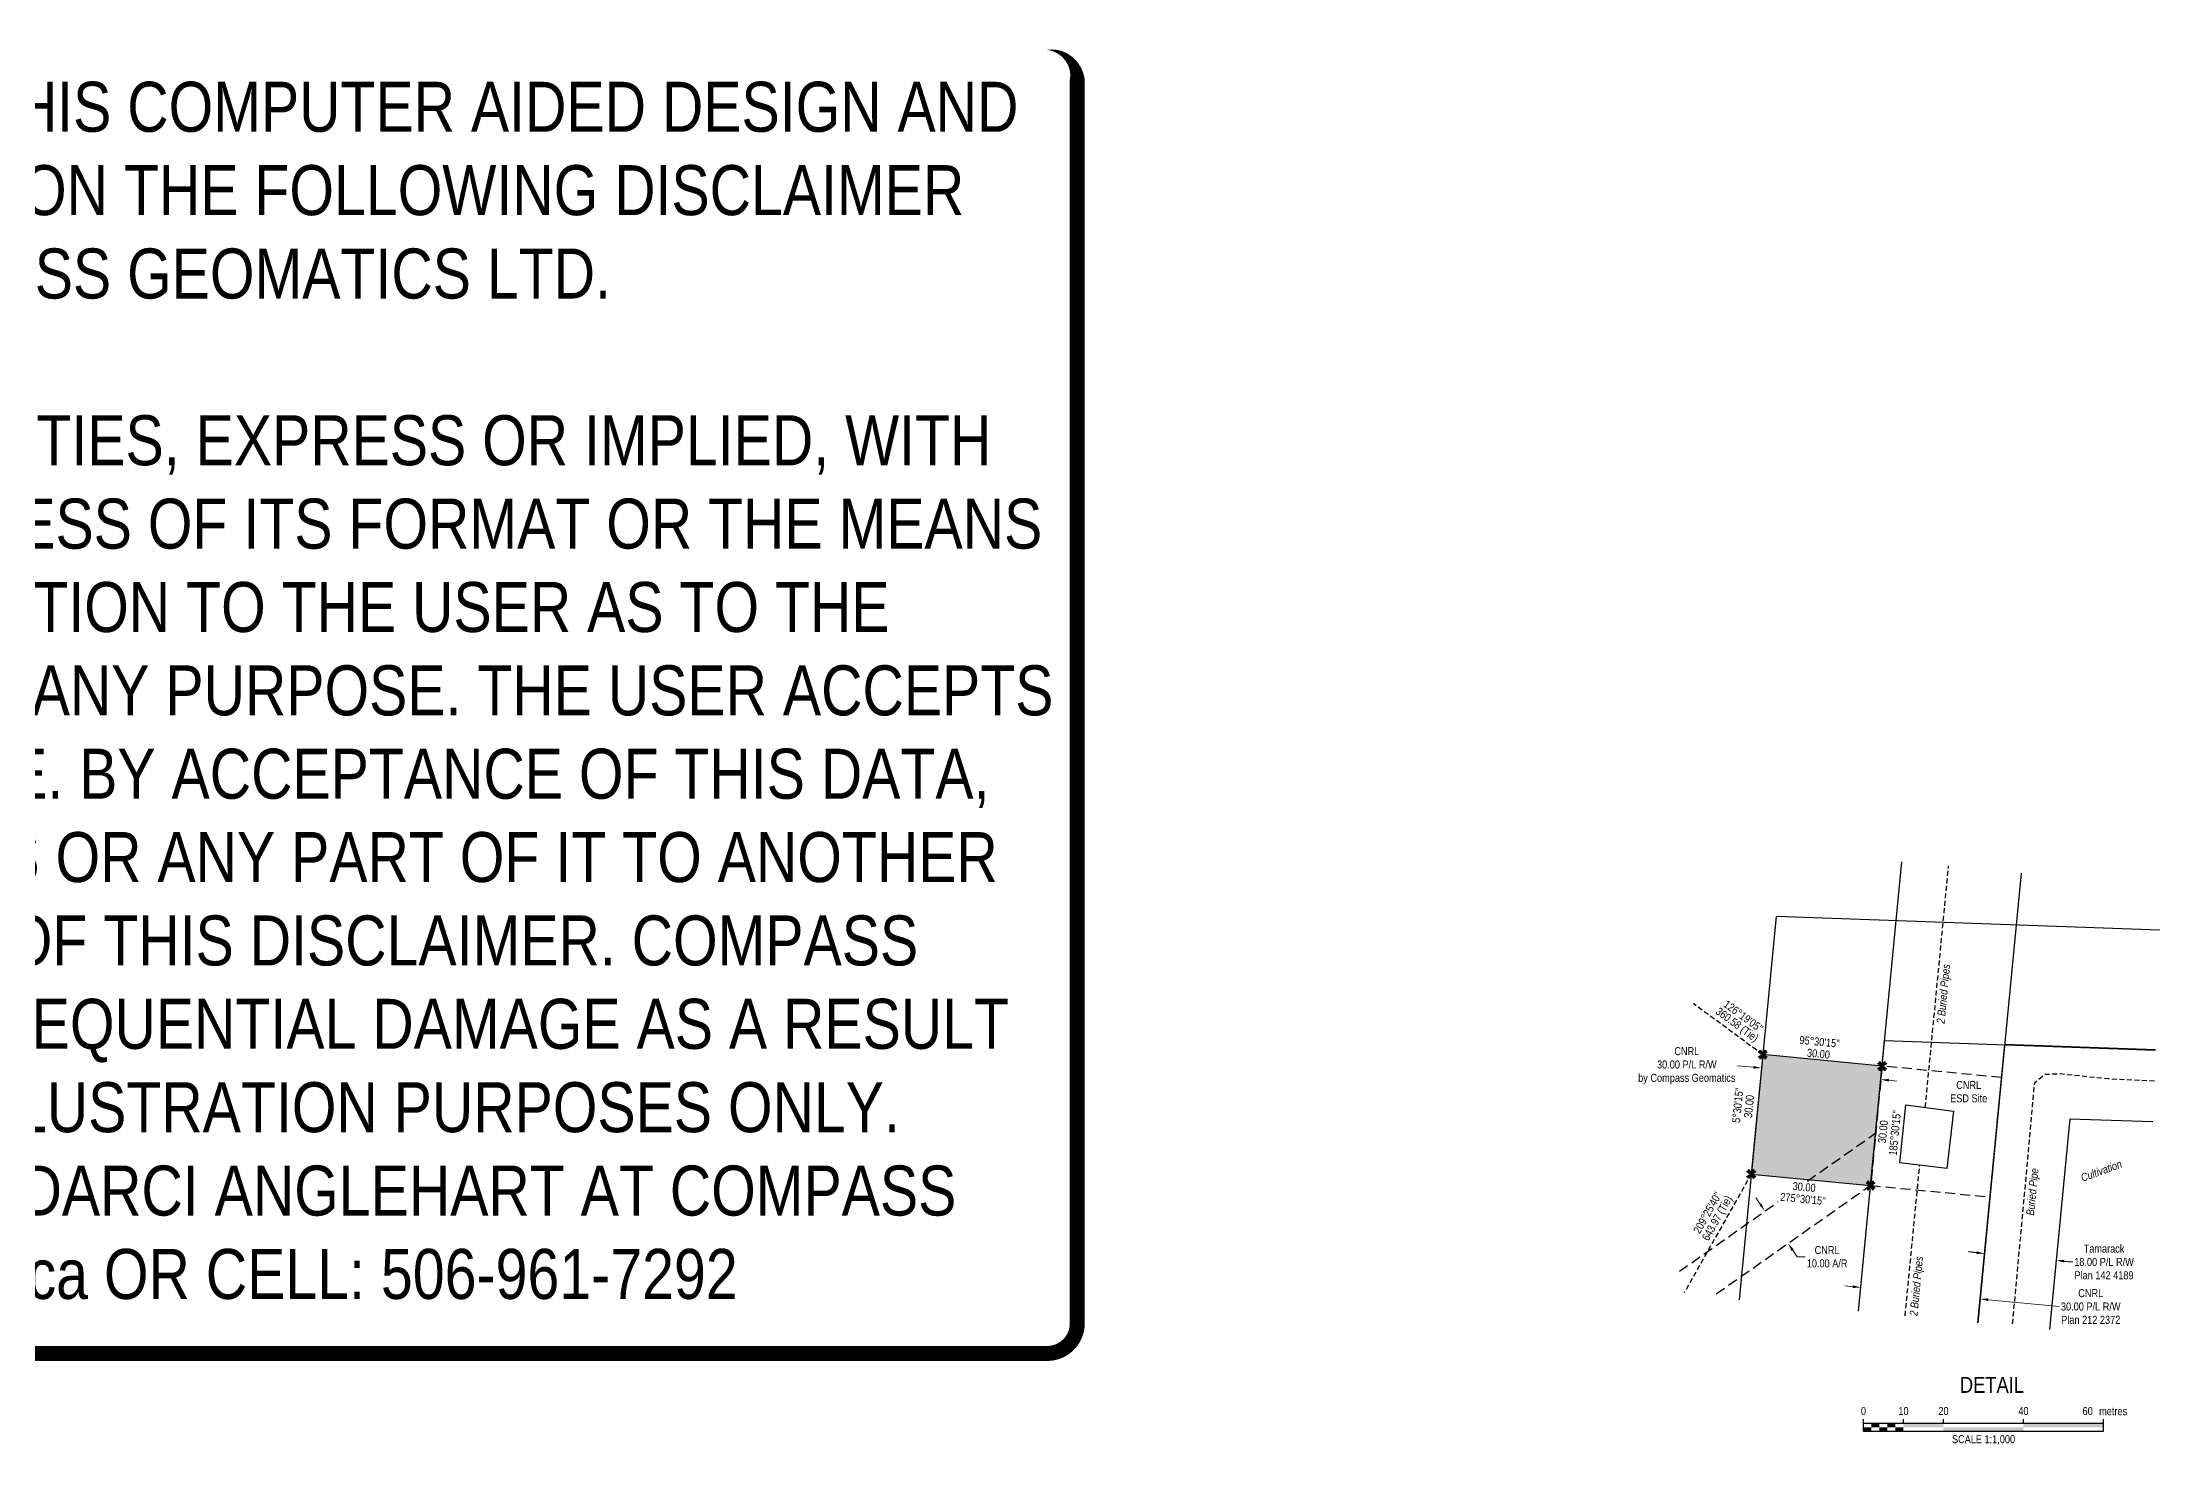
# Model space of a CAD drawing. Extents: x 338478 to 343770, y 6132123 to 6135346.
# Drawn here: x 341124 to 343770, y 6132123 to 6133876 of the extents above; entities that cross this region are included whole.
import ezdxf
from ezdxf.enums import TextEntityAlignment as Align

# ---------------------------------------------------------------- set-up
doc = ezdxf.new("R2010")
doc.units = 0
doc.header["$LTSCALE"] = 5
doc.header["$PDSIZE"] = 0.5
for name, pattern in [('foc-ACCESSROAD', [3.75, 2.5, -1.25]), ('foc-TIELINE', [1.875, 1.25, -0.625]), ('UG_PIPE', [1.875, 1.25, -0.625])]:
    doc.linetypes.add(name, pattern=pattern)
doc.layers.get('Defpoints').update_dxf_attribs({"color": 9})
for name, color, linetype in [('AS-FENCE', 48, 'foc-FENCE'), ('AS-PIPE-UG', 44, 'UG_PIPE'), ('AS-PIPE-UG-T', 44, 'Continuous'), ('C-AR', 13, 'foc-ACCESSROAD'), ('C-RW', 13, 'Continuous'), ('C-WS', 13, 'foc-ACCESSROAD'), ('DETAIL-T', 7, 'Continuous'), ('F-RW', 190, 'Continuous'), ('L-BD', 7, 'Continuous'), ('L-MON', 1, 'Continuous'), ('L-TIE', 7, 'foc-TIELINE'), ('P-PROPOSED', 10, 'Continuous'), ('P-PROPOSED-H', 21, 'Continuous')]:
    doc.layers.add(name, color=color, linetype=linetype)
for name, color, linetype, lineweight in [('C-AR-T', 13, 'Continuous', 9), ('C-RW-T', 13, 'Continuous', 9), ('T-TEXT', 48, 'Continuous', 18)]:
    doc.layers.add(name, color=color, linetype=linetype, lineweight=lineweight)
doc.layers.add('DISCLAIMER', color=7, linetype='Continuous', plot=False)
doc.styles.add('80', font='ARIALN.TTF', dxfattribs={"height": 10})
doc.styles.add('80CG', font='ARIALN.TTF', dxfattribs={"height": 10})
doc.styles.add('80L', font='ARIALN.TTF', dxfattribs={"height": 10})
doc.styles.add('80LS', font='ARIALNI.TTF', dxfattribs={"height": 10})
doc.styles.add('foc-LtypeFont', font='ARIALN.TTF', dxfattribs={"height": 7.35})
doc.linetypes.add('foc-FENCE', pattern='A,10,-1,["X",foc-LtypeFont,S=0.2,R=0,X=-0.625,Y=-0.75],-1.24', length=12.24)
doc.dimstyles.new('Compass 5 000', dxfattribs={"dimscale": 5, "dimtxt": 9, "dimasz": 2, "dimexe": 0.2, "dimexo": 0.0625, "dimgap": 0.5, "dimtad": 0, "dimtih": 1, "dimtoh": 1, "dimzin": 0, "dimdsep": 46, "dimtxsty": '80CG', "dimcen": 0.1, "dimse1": 1, "dimse2": 1, "dimclrd": 256, "dimclrt": 256, "dimaunit": 1, "dimadec": 4, "dimazin": 0, "dimtfac": 0.06, "dimtofl": 0, "dimtmove": 0, "dimatfit": 1, "dimfxl": 0.2, "dimtolj": 1, "dimtzin": 0, "dimlwd": -1, "dimarcsym": 0})

# ---------------------------------------------------------------- blocks, each defined once
blk = doc.blocks.new('*D478')
at = {"layer": 'C-AR-T', "transparency": 16777216}
for p, q in [((343270.7, 6132423.6), (343265, 6132431.8)), ((343311.1, 6132366.4), (343316.8, 6132358.2)), ((343316.8, 6132358.2), (343326.8, 6132358.2))]:
    blk.add_line(p, q, dxfattribs=at)
for points in [[(343272.1, 6132424.5), (343269.4, 6132422.6), (343276.5, 6132415.4)], [(343312.4, 6132367.4), (343309.7, 6132365.4), (343305.3, 6132374.6)]]:
    blk.add_solid(points, dxfattribs=at)
at = {"layer": 'Defpoints', "color": 0, "transparency": 16777216}
for p in [(343305.3, 6132374.6), (343090.9, 6132284.6), (343119.7, 6132243.7)]:
    blk.add_point(p, dxfattribs=at)
at = {"layer": 'C-AR-T', "transparency": 16777216, "insert": (343354.1, 6132358.2), "char_height": 10, "attachment_point": 5, "style": '80CG'}
blk.add_mtext('\\A1;CNRL\\P10.00 A/R', dxfattribs=at)
blk = doc.blocks.new('*D479')
at = {"layer": 'Defpoints', "color": 0, "transparency": 16777216}
for p in [(343673.5, 6133635.7), (343763, 6133627.1), (343640.3, 6132353.7)]:
    blk.add_point(p, dxfattribs=at)
at = {"layer": 'F-RW', "transparency": 16777216}
for p, q in [((343540.8, 6132363.3), (343530.9, 6132364.3)), ((343650.3, 6132352.7), (343661, 6132351.7))]:
    blk.add_line(p, q, dxfattribs=at)
for points in [[(343541, 6132365), (343540.7, 6132361.6), (343550.8, 6132362.3)], [(343650.4, 6132354.4), (343650.1, 6132351.1), (343640.3, 6132353.7)]]:
    blk.add_solid(points, dxfattribs=at)
at = {"layer": 'F-RW', "transparency": 16777216, "insert": (343700.1, 6132351.7), "char_height": 10, "attachment_point": 5, "style": '80CG'}
blk.add_mtext('\\A1;Tamarack\\P18.00 P/L R/W\\PPlan 142 4189', dxfattribs=at)
blk = doc.blocks.new('*D480')
at = {"layer": 'C-RW-T', "transparency": 16777216}
for p, q in [((343386.2, 6132320.8), (343376.2, 6132321.8)), ((343555.3, 6132304.5), (343644, 6132296))]:
    blk.add_line(p, q, dxfattribs=at)
for points in [[(343386.4, 6132322.5), (343386, 6132319.2), (343396.1, 6132319.9)], [(343555.5, 6132306.2), (343555.2, 6132302.9), (343545.4, 6132305.5)]]:
    blk.add_solid(points, dxfattribs=at)
at = {"layer": 'Defpoints', "color": 0, "transparency": 16777216}
for p in [(343462.8, 6133011.5), (343612, 6132997.2), (343545.4, 6132305.5)]:
    blk.add_point(p, dxfattribs=at)
at = {"layer": 'C-RW-T', "transparency": 16777216, "insert": (343683.5, 6132296), "char_height": 10, "attachment_point": 5, "style": '80CG'}
blk.add_mtext('\\A1;CNRL\\P30.00 P/L R/W\\PPlan 212 2372', dxfattribs=at)
blk = doc.blocks.new('*U316')
at = {"color": 0}
for p, q in [((-150, 0), (-150, 15)), ((-150, 10), (150.2, 10)), ((-150, 0), (150.2, 0)), ((-100, 10), (-100, 15)), ((-50, 10), (-50, 15)), ((50, 10), (50, 15)), ((150.2, 0), (150.2, 15))]:
    blk.add_line(p, q, dxfattribs=at)
for points in [[(-150, 5), (-140, 5), (-150, 0), (-140, 0)], [(-140, 10), (-130, 10), (-140, 5), (-130, 5)], [(-130, 5), (-120, 5), (-130, 0), (-120, 0)], [(-120, 10), (-110, 10), (-120, 5), (-110, 5)], [(-110, 5), (-100, 5), (-110, 0), (-100, 0)], [(-100, 10), (-50, 10), (-100, 5), (-50, 5)], [(-50, 5), (50, 5), (-50, 0), (50, 0)], [(50, 10), (150.2, 10), (50, 5), (150.2, 5)]]:
    blk.add_solid(points, dxfattribs=at)
at = {"color": 0, "style": '80'}
blk.add_text('metres', height=10, dxfattribs=at).set_placement((162.2, 20), align=Align.CENTER)
at = {"color": 0, "char_height": 10, "style": '80'}
for s, insert, attachment_point in [('0', (-150, 30.2), 2), ('10', (-100, 30.2), 2), ('20', (-50, 30.2), 2), ('40', (50, 30.2), 2), ('60', (136.7, 30.2), 3), ('SCALE 1:1,000', (0.1, -5), 2)]:
    blk.add_mtext(s, dxfattribs=dict(at, insert=insert, attachment_point=attachment_point))
blk = doc.blocks.new('TEMP')
h = blk.add_hatch(color=255)
h.dxf.hatch_style = 1
h.paths.add_polyline_path([(0, 0.25), (-0.67, 1.15), (-0.67, 0.67), (-1.15, 0.67), (-0.25, 0), (-1.15, -0.67), (-0.67, -0.67), (-0.67, -1.15), (0, -0.25), (0.67, -1.15), (0.67, -0.67), (1.15, -0.67), (0.25, 0), (1.15, 0.67), (0.67, 0.67), (0.67, 1.15)])
h.paths.add_polyline_path([(0.57, 0.85), (0.57, 0.57), (0.85, 0.57), (0.08, 0), (0.85, -0.57), (0.57, -0.57), (0.57, -0.85), (0, -0.08), (-0.57, -0.85), (-0.57, -0.57), (-0.85, -0.57), (-0.08, 0), (-0.85, 0.57), (-0.57, 0.57), (-0.57, 0.85), (0, 0.08)], flags=16)
h = blk.add_hatch(color=1)
h.dxf.hatch_style = 1
h.paths.add_polyline_path([(0, 0.08), (-0.57, 0.85), (-0.57, 0.57), (-0.85, 0.57), (-0.08, 0), (-0.85, -0.57), (-0.57, -0.57), (-0.57, -0.85), (0, -0.08), (0.57, -0.85), (0.57, -0.57), (0.85, -0.57), (0.08, 0), (0.85, 0.57), (0.57, 0.57), (0.57, 0.85)])
at = {"color": 1}
for p, q in [((-0.08, 0), (0.08, 0)), ((0, 0.08), (0, -0.08))]:
    blk.add_line(p, q, dxfattribs=at)
at = {"color": 255, "flags": 128}
blk.add_lwpolyline([(-0.25, 0), (-1.15, 0.67), (-0.67, 0.67), (-0.67, 1.15), (0, 0.25), (0.67, 1.15), (0.67, 0.67), (1.15, 0.67), (0.25, 0), (1.15, -0.67), (0.67, -0.67), (0.67, -1.15), (0, -0.25), (-0.67, -1.15), (-0.67, -0.67), (-1.15, -0.67)], close=True, dxfattribs=at)
at = {"color": 1, "flags": 128}
blk.add_lwpolyline([(-0.08, 0), (-0.85, 0.57), (-0.57, 0.57), (-0.57, 0.85), (0, 0.08), (0.57, 0.85), (0.57, 0.57), (0.85, 0.57), (0.08, 0), (0.85, -0.57), (0.57, -0.57), (0.57, -0.85), (0, -0.08), (-0.57, -0.85), (-0.57, -0.57), (-0.85, -0.57)], close=True, dxfattribs=at)
blk = doc.blocks.new('*D486')
at = {"layer": 'C-RW-T', "transparency": 16777216}
for p, q in [((343262.1, 6132595.1), (343241.6, 6132597)), ((343431.2, 6132578.8), (343441.2, 6132577.8))]:
    blk.add_line(p, q, dxfattribs=at)
for points in [[(343262.2, 6132596.7), (343261.9, 6132593.4), (343272, 6132594.1)], [(343431.4, 6132580.4), (343431, 6132577.1), (343421.3, 6132579.7)]]:
    blk.add_solid(points, dxfattribs=at)
at = {"layer": 'Defpoints', "color": 0, "transparency": 16777216}
for p in [(343272, 6132594.1), (343269.4, 6132566.7), (343418.6, 6132552.3)]:
    blk.add_point(p, dxfattribs=at)
at = {"layer": 'C-RW-T', "transparency": 16777216, "insert": (343178.8, 6132597), "char_height": 10, "attachment_point": 5, "style": '80CG'}
blk.add_mtext('\\A1;CNRL\\P30.00 P/L R/W\\Pby Compass Geomatics', dxfattribs=at)
blk = doc.blocks.new('Disclaimer_Legal')
at = {"layer": 'DISCLAIMER', "color": 254, "flags": 128}
blk.add_lwpolyline([(-3612.9, -1104.6, 37.5, 37.5, 0), (4096.1, -1104.6, 37.5, 37.5, 0.414214), (4171.1, -1029.6, 37.5, 37.5, 0), (4171.1, 2078.7, 37.5, 0, 0.414214), (4096.1, 2153.7, 0, 0, 0), (-3612.9, 2153.7, 0, 0, 0.414214), (-3687.9, 2078.7, 0, 0, 0), (-3687.9, -1029.6, 0, 37.5, 0.414214)], format="xyseb", close=True, dxfattribs=at)
at = {"layer": 'DISCLAIMER', "color": 254, "insert": (241.6, 533.9), "char_height": 125, "width": 7717.568, "attachment_point": 5, "style": '80'}
blk.add_mtext('NOTICE TO THE CORPORATION, PERSON &/OR PERSONS REGARDING THIS COMPUTER AIDED DESIGN AND DRAFTING (CADD) FILES. ACCEPTANCE OF THE CADD DATA IS BASED ON THE FOLLOWING DISCLAIMER WHICH COVERS ALL CADD DATA RECIEVED FROM COMPASS GEOMATICS LTD.\\P{\\fArial Narrow|b1|i0|c0|p34;DISCLAIMER}\\PCOMPASS GEOMATICS LTD. MAKES NO REPRESENTATION OR WARRANTIES, EXPRESS OR IMPLIED, WITH RESPECT TO THE REUSE OF THE DATA PROVIDED HEREWITH, REGARDLESS OF ITS FORMAT OR THE MEANS OF ITS TRANSMISSION. THERE IS NO GUARANTEE OR REPRESENTATION TO THE USER AS TO THE ACCURACY, CURRENCY, SUITABILITY OR RELIABILITY OF THIS DATA FOR ANY PURPOSE. THE USER ACCEPTS THE DATA "AS IS", AND ASSUMES ALL RISKS ASSOCIATED WITH ITS USE. BY ACCEPTANCE OF THIS DATA, THE USER AGREES NOT TO TRANSMIT THIS DATA OR PROVIDE ACCESS OR ANY PART OF IT TO ANOTHER PARTY UNLESS THE USER SHALL INCLUDE WITH THE DATA A COPY OF THIS DISCLAIMER. COMPASS GEOMATICS LTD. ASSUMES NO RESPONSIBILITY FOR ACTUAL OR CONSEQUENTIAL DAMAGE AS A RESULT OF ANY USER\'S RELIANCE ON THIS DATA. THIS CADD FILE IS FOR ILLUSTRATION PURPOSES ONLY.\\PIF YOU REQUIRE MORE ACCURATE INFORMATION, PLEASE CONTACT DARCI ANGLEHART AT COMPASS GEOMATICS LTD. VIA EMAIL: darci.anglehart@compassgeomatics.ca OR CELL: 506-961-7292', dxfattribs=at)

msp = doc.modelspace()

# ---------------------------------------------------------------- hatches: boundary and pattern name
at = {"layer": 'P-PROPOSED-H'}
h = msp.add_hatch(color=256, dxfattribs=at)
h.dxf.hatch_style = 1
h.paths.add_polyline_path([(343422.87, 6132596.469), (343273.627, 6132610.854), (343259.244, 6132461.622), (343408.485, 6132447.227)])

# ---------------------------------------------------------------- linework, layer by layer
at = {"layer": 'AS-FENCE', "flags": 128}
msp.add_lwpolyline([(343503.58, 6132468.334), (343445.163, 6132475.807), (343452.532, 6132548.062), (343512.178, 6132540.298)], close=True, dxfattribs=at)
at = {"layer": 'AS-PIPE-UG', "flags": 128}
for points in [[(343476.778, 6132544.906), (343505.893, 6132846.273)], [(343763.005, 6132577.783), (343705.836, 6132580.424), (343645.204, 6132586.643), (343626.138, 6132586.018), (343613.031, 6132575.101), (343594.57, 6132372.315), (343585.189, 6132271.672)], [(343451.626, 6132284.546), (343469.799, 6132472.656)]]:
    msp.add_lwpolyline(points, dxfattribs=at)
at = {"layer": 'C-AR', "flags": 128}
for points in [[(343329.538, 6132452.816), (343414.82, 6132512.954), (343408.496, 6132447.34), (343210.584, 6132307.779)], [(343169.59, 6132340.026), (343292.702, 6132426.841)]]:
    msp.add_lwpolyline(points, dxfattribs=at)
at = {"layer": 'C-RW', "flags": 128}
for points in [[(343393.346, 6132290.163), (343447.49, 6132851.902)], [(343596.75, 6132837.515), (343542.615, 6132275.776)], [(343769.622, 6132766.461), (343290.246, 6132783.272), (343244.104, 6132304.548)], [(343393.346, 6132290.163), (343425.956, 6132628.486), (343764.367, 6132616.619)]]:
    msp.add_lwpolyline(points, dxfattribs=at)
at = {"layer": 'C-WS', "flags": 128}
msp.add_lwpolyline([(343408.496, 6132447.34), (343557.674, 6132432.951), (343572.144, 6132582.185), (343422.881, 6132596.583)], close=True, dxfattribs=at)
at = {"layer": 'F-RW', "flags": 128}
for points in [[(343542.532, 6132275.784), (343576.014, 6132623.326)], [(343764.37, 6132616.705), (343576.014, 6132623.326)], [(343657.443, 6132530.447), (343632.078, 6132267.153)], [(343761.214, 6132526.714), (343657.589, 6132530.348)]]:
    msp.add_lwpolyline(points, dxfattribs=at)
at = {"layer": 'L-TIE', "flags": 128}
for points in [[(343273.627, 6132610.854), (343186.984, 6132674.541)], [(343259.227, 6132461.569), (343175.642, 6132313.392)]]:
    msp.add_lwpolyline(points, dxfattribs=at)
at = {"layer": 'P-PROPOSED', "flags": 128}
msp.add_lwpolyline([(343422.87, 6132596.469), (343273.627, 6132610.854), (343259.244, 6132461.622), (343408.485, 6132447.227)], close=True, dxfattribs=at)

# ---------------------------------------------------------------- block references
at = {"layer": 'DETAIL-T', "xscale": 0.9993404750441989, "yscale": 0.9993404750441989, "zscale": 0.9993404750441989}
msp.add_blockref('*U316', (343549.439, 6132140.253), dxfattribs=at)
at = {"layer": 'L-BD', "xscale": 0.5, "yscale": 0.5, "zscale": 0.5}
msp.add_blockref('Disclaimer_Legal', (340331.555, 6132789.713), dxfattribs=at)
at = {"layer": 'L-MON', "xscale": 4.99890055, "yscale": 4.99890055, "zscale": 4.99890055}
for p in [(343273.627, 6132610.854), (343422.87, 6132596.469), (343259.244, 6132461.622), (343408.485, 6132447.227)]:
    msp.add_blockref('TEMP', p, dxfattribs=at)

# ---------------------------------------------------------------- texts
at = {"layer": 'AS-PIPE-UG-T', "char_height": 9.9956, "attachment_point": 1, "style": '80L'}
for s, width, insert, rotation in [('{\\fArial Narrow|b0|i1|c0|p34;2 Buried Pipes}', 74.54879, (343490.81, 6132650.202), 84.494515), ('\\pi0.30533;{\\fArial Narrow|b0|i1|c0|p34;Buried Pipe}', 59.0229, (343602.671, 6132410.026), 84.499854), ('{\\fArial Narrow|b0|i1|c0|p34;2 Buried Pipes}', 74.54879, (343456.961, 6132284.973), 84.494515)]:
    msp.add_mtext_dynamic_manual_height_columns(s, width=width, gutter_width=49.978, heights=[0], dxfattribs=dict(at, insert=insert, rotation=rotation))
at = {"layer": 'C-AR-T', "insert": (343531.009, 6132564.518), "char_height": 9.9956, "attachment_point": 5, "style": '80CG'}
msp.add_mtext('\\A1;CNRL\\PESD Site', dxfattribs=at)
at = {"layer": 'DETAIL-T', "color": 3, "insert": (343560.092, 6132198.162), "char_height": 19.9868, "width": 223.71038, "attachment_point": 5, "style": '80CG'}
msp.add_mtext('DETAIL ', dxfattribs=at)
at = {"layer": 'L-BD', "style": '80L'}
for s, rotation, p in [("126°19'05''", 323.6823, (343249.438, 6132658.911)), ('360.58 (Tie)', 323.6823, (343241, 6132647.431)), ("95°30'15''", 354.4903, (343344.708, 6132626.913)), ('30.00', 354.4903, (343343.268, 6132611.986)), ("5°30'15''", 84.4903, (343242.39, 6132547.55)), ('30.00', 84.4903, (343256.571, 6132546.182)), ("185°30'15''", 84.4945, (343438.747, 6132513.007)), ('30.00', 84.4945, (343423.819, 6132514.446)), ("209°25'40''", 60.5729, (343204.535, 6132413.337)), ("275°30'15''", 354.4945, (343323.934, 6132430.528)), ('30.00', 354.4945, (343325.373, 6132445.455)), ('643.97 (Tie)', 60.5729, (343217.597, 6132405.969))]:
    msp.add_text(s, height=9.9978, rotation=rotation, dxfattribs=at).set_placement(p, align=Align.MIDDLE)
at = {"layer": 'T-TEXT', "style": '80LS'}
msp.add_text('Cultivation', height=9.99571, rotation=20, dxfattribs=at).set_placement((343696.734, 6132465.761), align=Align.MIDDLE_CENTER)

# ---------------------------------------------------------------- dimensions: what is measured, and where the dimension line sits
at = {"layer": 'C-AR-T'}
dim = msp.add_linear_dim(base=(343305.299, 6132374.569), p1=(343090.94, 6132284.564), p2=(343119.742, 6132243.72), angle=305.1903, text='CNRL\\P10.00 A/R', dimstyle='Compass 5 000', dxfattribs=at)
dim.commit()
dim.dimension.update_dxf_attribs({"geometry": '*D478', "text_midpoint": (343354.107, 6132358.224), "dimtype": 161})
at = {"layer": 'C-RW-T'}
for base, p1, p2, angle, text, picture, middle in [((343545.394, 6132305.493), (343462.795, 6133011.542), (343612.039, 6132997.162), 354.496291, 'CNRL\\P30.00 P/L R/W\\PPlan 212 2372', '*D480', (343683.455, 6132295.994)), ((343272.013, 6132594.101), (343418.61, 6132552.273), (343269.367, 6132566.658), 174.494515, 'CNRL\\P30.00 P/L R/W\\Pby Compass Geomatics', '*D486', (343178.835, 6132597.037))]:
    dim = msp.add_linear_dim(base=base, p1=p1, p2=p2, angle=angle, text=text, dimstyle='Compass 5 000', dxfattribs=at)
    dim.commit()
    dim.dimension.update_dxf_attribs({"geometry": picture, "text_midpoint": middle, "dimtype": 161})
at = {"layer": 'F-RW'}
dim = msp.add_linear_dim(base=(343640.317, 6132353.705), p1=(343673.459, 6133635.713), p2=(343763.006, 6133627.085), angle=354.496581, text='Tamarack\\P18.00 P/L R/W\\PPlan 142 4189', dimstyle='Compass 5 000', dxfattribs=at)
dim.commit()
dim.dimension.update_dxf_attribs({"geometry": '*D479', "text_midpoint": (343700.056, 6132351.715), "dimtype": 161})

doc.saveas('drawing.dxf')
